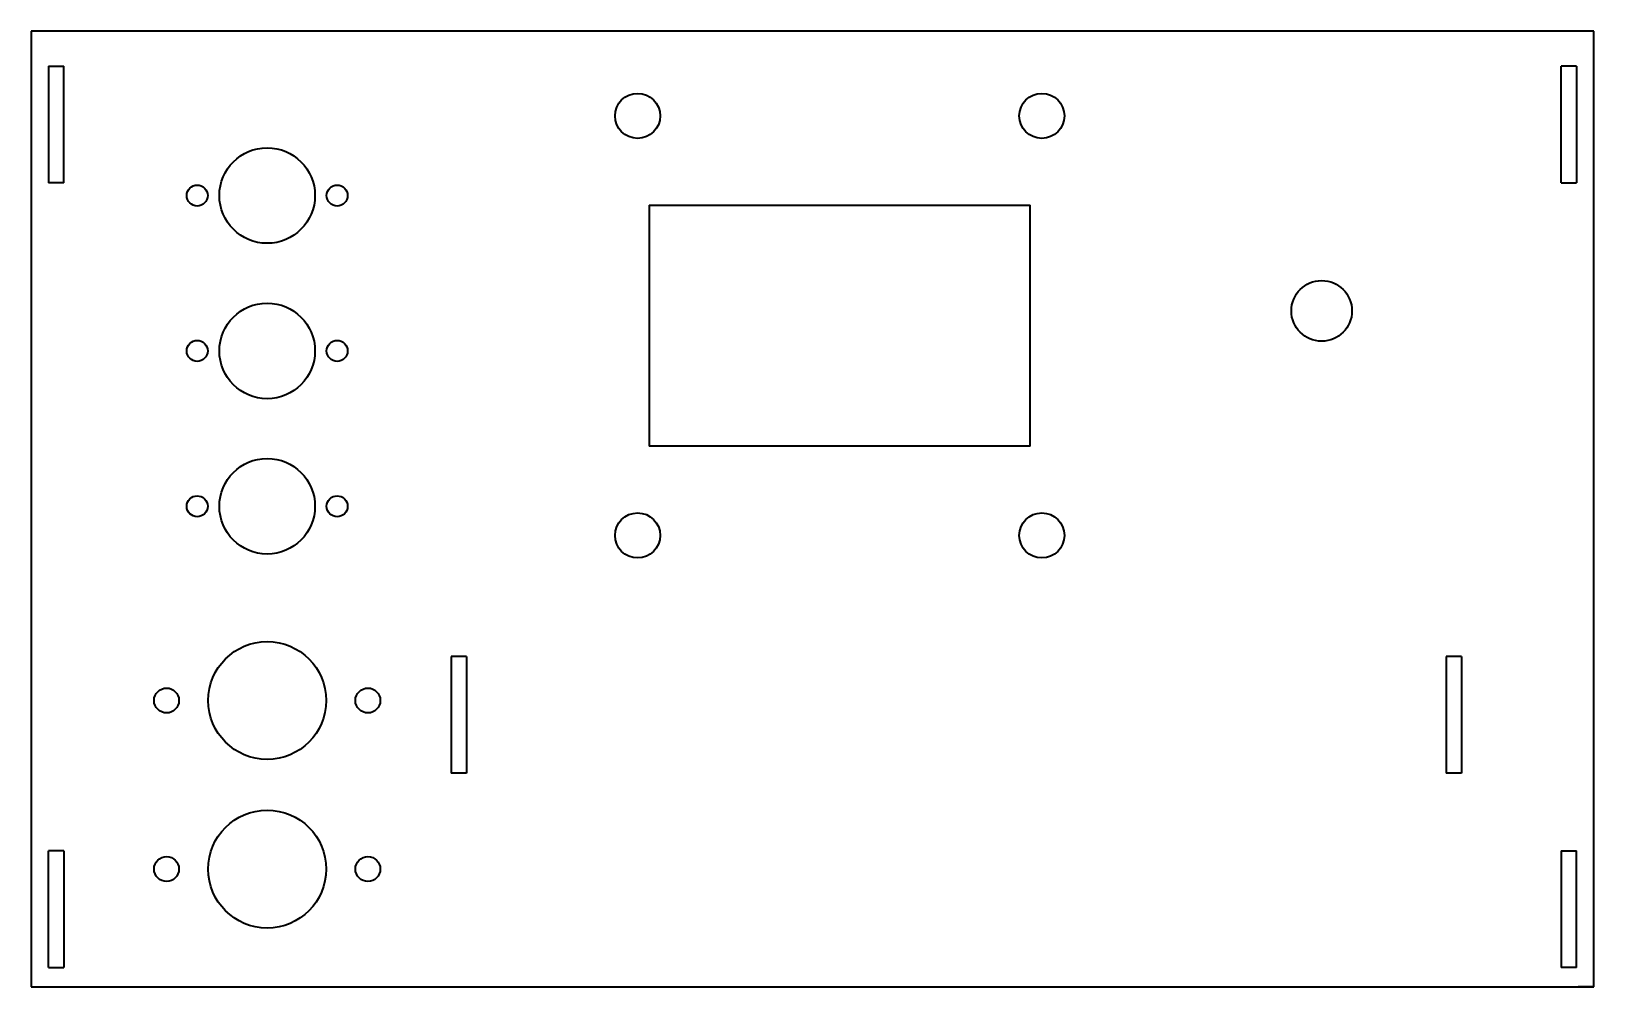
# Model space of a CAD drawing. Extents: x 110 to 310, y 87 to 210.
import ezdxf

# ---------------------------------------------------------------- set-up
doc = ezdxf.new("R2010")
doc.units = 0

msp = doc.modelspace()

# ---------------------------------------------------------------- linework, layer by layer
at = {"color": 7, "lineweight": 35}
for p, q in [((310.5, 210), (109.5, 210)), ((109.5, 210), (109.5, 87)), ((310.5, 87), (310.5, 210)), ((111.699997, 205.5), (113.699997, 205.5)), ((111.699997, 205.5), (111.699997, 190.5)), ((113.699997, 190.5), (113.699997, 205.5)), ((306.299988, 190.5), (306.299988, 205.5)), ((308.299988, 205.5), (306.299988, 205.5)), ((308.299988, 205.5), (308.299988, 190.5)), ((113.699997, 190.5), (111.699997, 190.5)), ((306.299988, 190.5), (308.299988, 190.5)), ((189, 187.600006), (189, 156.600006)), ((189, 187.600006), (238, 187.600006)), ((238, 156.600006), (238, 187.600006)), ((238, 156.600006), (189, 156.600006)), ((163.5, 129.5), (163.5, 114.5)), ((165.5, 129.5), (163.5, 129.5)), ((165.5, 129.5), (165.5, 114.5)), ((291.5, 129.5), (291.5, 114.5)), ((293.5, 129.5), (291.5, 129.5)), ((293.5, 129.5), (293.5, 114.5)), ((165.5, 114.5), (163.5, 114.5)), ((293.5, 114.5), (291.5, 114.5)), ((113.699997, 104.5), (111.699997, 104.5)), ((111.699997, 89.5), (111.699997, 104.5)), ((113.699997, 104.5), (113.699997, 89.5)), ((306.299988, 104.5), (306.299988, 89.5)), ((306.299988, 104.5), (308.299988, 104.5)), ((308.299988, 89.5), (308.299988, 104.5)), ((111.699997, 89.5), (113.699997, 89.5)), ((308.299988, 89.5), (306.299988, 89.5)), ((109.5, 87), (310.5, 87)), ((310.5, 87), (308.5, 87))]:
    msp.add_line(p, q, dxfattribs=at)
for centre, radius in [((187.5, 199.100006), 2.9), ((239.5, 199.100006), 2.9), ((139.849991, 188.850006), 6.15), ((130.849991, 188.850006), 1.35), ((148.849991, 188.850006), 1.35), ((275.5, 174), 3.9), ((139.849991, 168.850006), 6.15), ((130.849991, 168.850006), 1.35), ((148.849991, 168.850006), 1.35), ((139.849991, 148.850006), 6.15), ((130.849991, 148.850006), 1.35), ((148.849991, 148.850006), 1.35), ((187.5, 145.100006), 2.9), ((239.5, 145.100006), 2.9), ((139.849991, 123.849998), 7.585), ((126.899994, 123.849998), 1.6), ((152.800003, 123.849998), 1.6), ((139.849991, 102.150002), 7.585), ((126.899994, 102.150002), 1.6), ((152.800003, 102.150002), 1.6)]:
    msp.add_circle(centre, radius, dxfattribs=at)

doc.saveas('drawing.dxf')
